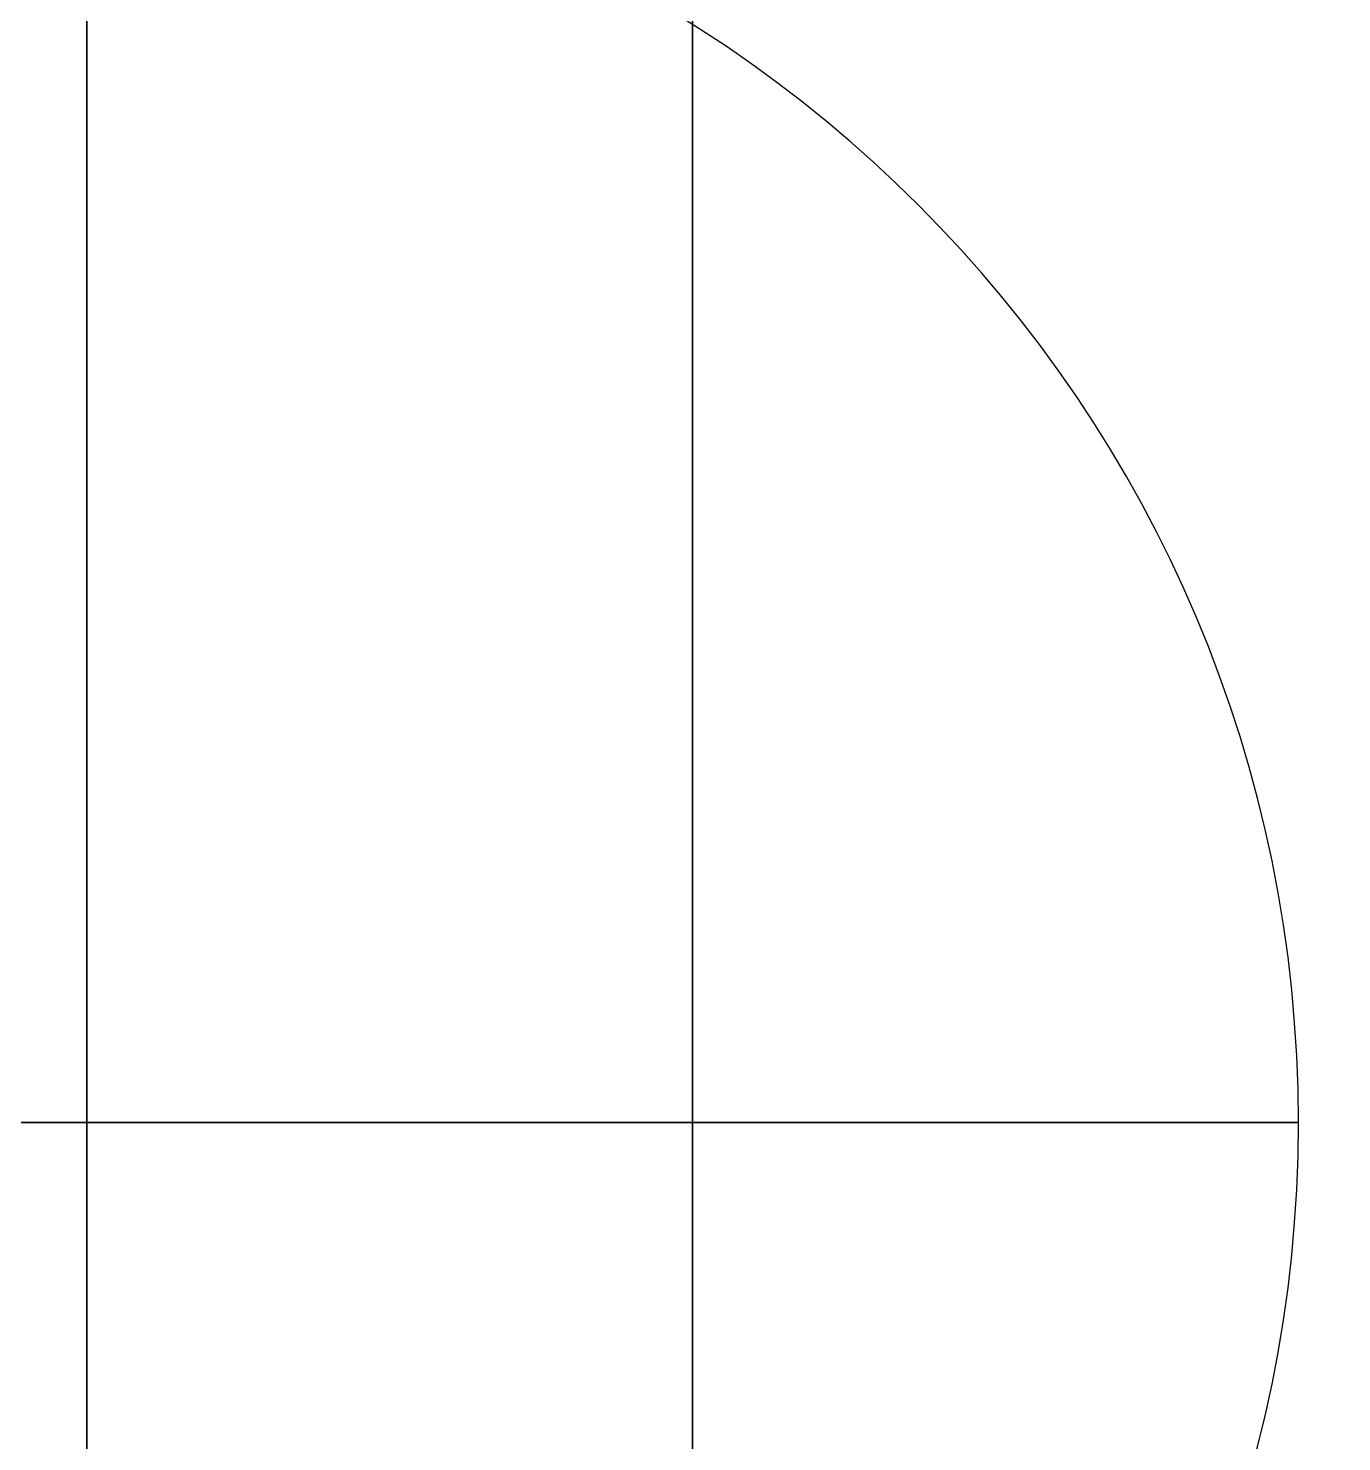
# Model space of a CAD drawing. Header units: millimetres. Extents: x 0 to 3205, y -1375 to 0.
# Drawn here: x 2721.6 to 2797.5, y -538.4 to -456.8 of the extents above; entities that cross this region are included whole.
import ezdxf

# ---------------------------------------------------------------- set-up
doc = ezdxf.new("R2010")
doc.units = ezdxf.units.MM
doc.layers.add('IQ_200_3D', color=1, linetype='Continuous')
doc.layers.add('IQ_204_3D', color=7, linetype='Continuous')
doc.layers.add('IQ_CON_COLDWATER_INT', color=7, linetype='Continuous', lineweight=25)

# ---------------------------------------------------------------- blocks, each defined once
blk = doc.blocks.new('coldwater')
blk.add_circle((0, 0), 3)
at = {"extrusion": (0, -1, 0)}
blk.add_circle((0, 0), 3, dxfattribs=at)

msp = doc.modelspace()

# ---------------------------------------------------------------- linework, layer by layer
at = {"layer": 'IQ_200_3D'}
for points in [[(3200, -50, 2020), (2640, -50, 2020), (2640, -782.5, 2020), (3200, -782.5, 2020)], [(3200, -782.5, 1493), (2640, -782.5, 1493), (2640, -50, 1493), (3200, -50, 1493)], [(3195, -782.5, 658), (2645, -782.5, 658), (2645, -50, 658), (3195, -50, 658)], [(3195, -50, 1493), (2645, -50, 1493), (2645, -782.5, 1493), (3195, -782.5, 1493)], [(3195, -757.5, 1443), (2645, -757.5, 1443), (2645, -117.5, 1443), (3195, -117.5, 1443)], [(3195, -117.5, 708), (2645, -117.5, 708), (2645, -757.5, 708), (3195, -757.5, 708)]]:
    msp.add_3dface(points, dxfattribs=at)

# ---------------------------------------------------------------- block references
at = {"layer": 'IQ_CON_COLDWATER_INT', "xscale": -25, "yscale": 25, "zscale": 25}
msp.add_blockref('coldwater', (2720, -520), dxfattribs=at)

# ---------------------------------------------------------------- meshes
at = {"layer": 'IQ_204_3D'}
mesh = msp.add_polyface(dxfattribs=at)
corners = [(2785, -712.745, 880.8), (2785, -704.745, 872.8), (2785, -703.8, 872.8), (2785, -704.215, 871.775), (2785, -704.356, 870.68), (2785, -704.356, 858), (2785, -702.356, 858), (2785, -702.356, 870.68), (2785, -702.295, 871.21), (2785, -702.114, 871.712), (2785, -701.824, 872.159), (2785, -701.438, 872.528), (2785, -700.979, 872.8), (2785, -689.745, 872.8), (2785, -689.745, 855.89), (2785, -669.745, 855.89), (2785, -669.745, 833.698), (2785, -706.142, 833.698), (2785, -677.326, 804.882), (2785, -668.543, 763.596), (2785, -669.521, 763.388), (2785, -678.243, 804.385), (2785, -730.166, 856.308), (2785, -730.166, 933.4), (2785, -712.745, 933.4), (2785, -712.745, 928.395), (2785, -715.274, 927.991), (2785, -717.617, 926.958), (2785, -719.621, 925.364), (2785, -721.155, 923.313), (2785, -722.117, 920.94), (2785, -722.445, 918.4), (2785, -722.117, 915.86), (2785, -721.155, 913.487), (2785, -719.621, 911.435), (2785, -717.617, 909.841), (2785, -715.274, 908.808), (2785, -712.745, 908.404), (2785, -182.255, 933.4), (2785, -164.834, 933.4), (2785, -164.834, 856.308), (2785, -187.444, 833.698), (2785, -225.255, 833.698), (2785, -225.255, 855.89), (2785, -205.255, 855.89), (2785, -205.255, 872.8), (2785, -194.021, 872.8), (2785, -193.562, 872.528), (2785, -193.176, 872.159), (2785, -192.886, 871.712), (2785, -192.705, 871.21), (2785, -192.644, 870.68), (2785, -192.644, 858), (2785, -190.644, 858), (2785, -190.644, 870.68), (2785, -190.785, 871.775), (2785, -191.2, 872.8), (2785, -190.255, 872.8), (2785, -182.255, 880.8), (2785, -182.255, 908.404), (2785, -179.726, 908.808), (2785, -177.383, 909.841), (2785, -175.379, 911.435), (2785, -173.845, 913.487), (2785, -172.883, 915.86), (2785, -172.555, 918.4), (2785, -172.883, 920.94), (2785, -173.845, 923.313), (2785, -175.379, 925.364), (2785, -177.383, 926.958), (2785, -179.726, 927.991), (2785, -182.255, 928.395), (2785, -684.943, 1420.164), (2785, -684.943, 1443), (2785, -682.944, 1443), (2785, -682.944, 1420.7), (2785, -660.593, 1381.988), (2785, -662.326, 1380.988)]
mesh.append_faces([[corners[k] for k in face] for face in [(16, 14, 15), (44, 41, 42, 43), (75, 72, 73, 74)]], dxfattribs={"vtx0": -1})
mesh.append_faces([[corners[k] for k in face] for face in [(29, 23, 28), (36, 0, 35), (68, 39, 67)]], dxfattribs={"vtx0": -1, "vtx1": -1})
mesh.append_faces([[corners[k] for k in face] for face in [(34, 0, 22, 33), (5, 17, 22, 4), (17, 6, 14, 16), (58, 40, 54)]], dxfattribs={"vtx0": -1, "vtx1": -1, "vtx2": -1})
mesh.append_faces([[corners[k] for k in face] for face in [(23, 29, 30), (23, 31, 32), (0, 34, 35), (14, 6, 7), (17, 5, 6), (39, 68, 69), (39, 65, 66), (40, 63, 64)]], dxfattribs={"vtx0": -1, "vtx2": -1})
mesh.append_faces([[corners[k] for k in face] for face in [(7, 12, 13, 14), (7, 10, 11, 12), (51, 45, 46, 47), (51, 47, 48, 49)]], dxfattribs={"vtx0": -1, "vtx3": -1})
mesh.append_faces([[corners[k] for k in face] for face in [(2, 3, 1), (56, 57, 55), (71, 38, 70)]], dxfattribs={"vtx1": -1})
mesh.append_faces([[corners[k] for k in face] for face in [(30, 31, 23), (26, 27, 24), (3, 4, 1), (66, 67, 39), (60, 61, 58), (61, 62, 58)]], dxfattribs={"vtx1": -1, "vtx2": -1})
mesh.append_faces([[corners[k] for k in face] for face in [(0, 1, 4, 22), (52, 53, 41, 44), (62, 63, 40, 58)]], dxfattribs={"vtx1": -1, "vtx2": -1, "vtx3": -1})
mesh.append_faces([[corners[k] for k in face] for face in [(27, 28, 23, 24), (32, 33, 22, 23), (21, 22, 17, 18), (54, 55, 57, 58), (44, 45, 51, 52), (53, 54, 40, 41), (69, 70, 38, 39), (64, 65, 39, 40)]], dxfattribs={"vtx1": -1, "vtx3": -1})
mesh.append_faces([[corners[k] for k in face] for face in [(24, 25, 26), (36, 37, 0), (19, 20, 21, 18), (49, 50, 51), (58, 59, 60)]], dxfattribs={"vtx2": -1})
mesh.append_faces([[corners[k] for k in face] for face in [(7, 8, 9, 10), (75, 76, 77, 72)]], dxfattribs={"vtx3": -1})
mesh = msp.add_polyface(dxfattribs=at)
corners = [(2760, -667.577, 836), (2725, -667.577, 836), (2725, -227.423, 836), (2760, -227.423, 836)]
mesh.append_faces([[corners[k] for k in face] for face in [(0, 1, 2, 3)]])
mesh = msp.add_polyface(dxfattribs=at)
corners = [(2725, -667.577, 836), (2725, -667.577, 858), (2725, -227.423, 858), (2725, -227.423, 836)]
mesh.append_faces([[corners[k] for k in face] for face in [(0, 1, 2, 3)]])
mesh = msp.add_polyface(dxfattribs=at)
corners = [(2760, -227.423, 858), (2725, -227.423, 858), (2725, -667.577, 858), (2760, -667.577, 858)]
mesh.append_faces([[corners[k] for k in face] for face in [(0, 1, 2, 3)]])
mesh = msp.add_polyface(dxfattribs=at)
corners = [(2760, -667.577, 858), (2760, -667.577, 836), (2760, -227.423, 836), (2760, -227.423, 858)]
mesh.append_faces([[corners[k] for k in face] for face in [(0, 1, 2, 3)]])

doc.saveas('drawing.dxf')
